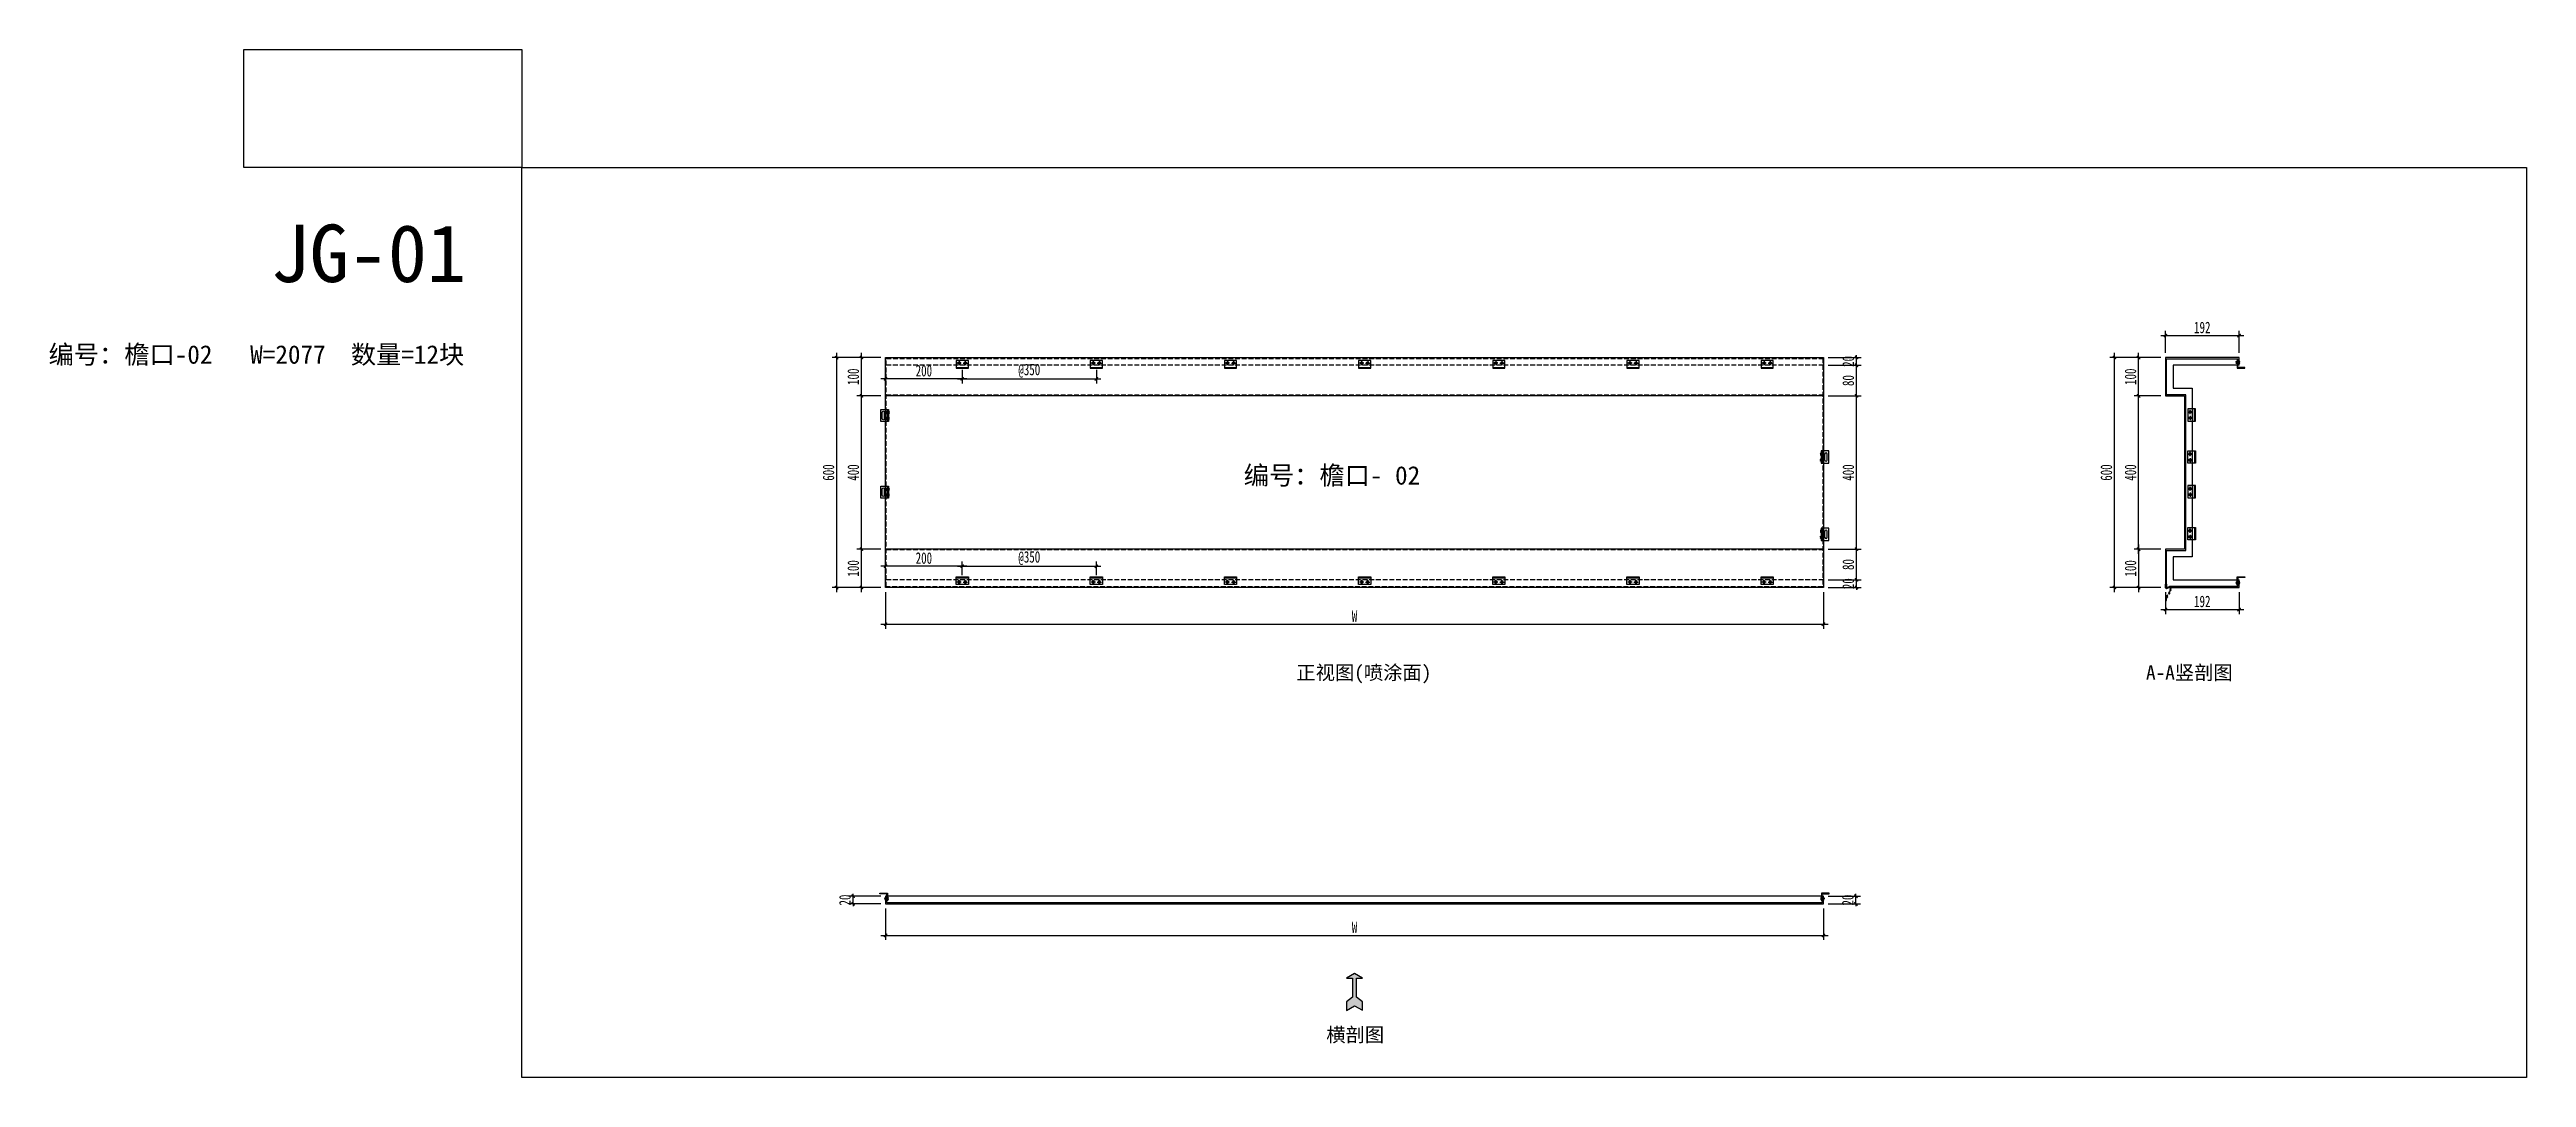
# Model space of a CAD drawing. Header units: millimetres. Extents: x 1577161 to 1583623, y -425684 to -423002.
import ezdxf

# ---------------------------------------------------------------- set-up
doc = ezdxf.new("R2010")
doc.units = ezdxf.units.MM
doc.header["$LTSCALE"] = 1000
doc.header["$MEASUREMENT"] = 0
for name, pattern in [('__DASH', [0.35, 0.25, -0.1]), ('CENTER', [2, 1.25, -0.25, 0.25, -0.25]), ('CENTERX2', [4, 2.5, -0.5, 0.5, -0.5]), ('DOTE', [2.42, 2, -0.2, 0.02, -0.2]), ('HIDDEN2', [0.1875, 0.125, -0.0625])]:
    doc.linetypes.add(name, pattern=pattern)
doc.layers.get('Defpoints').update_dxf_attribs({"color": 190})
for name, color, linetype in [('0-hatch', 8, 'Continuous'), ('0-铝合金投影', 112, 'Continuous'), ('4', 3, 'Continuous'), ('@@@@H @ 1', 2, 'Continuous'), ('BH-图层', 2, 'Continuous'), ('DIM_IDEN', 3, 'Continuous'), ('F-CASTFIX', 1, 'Continuous'), ('PJ', 4, 'Continuous'), ('PUB_DIM', 3, 'Continuous'), ('XC', 3, 'Continuous'), ('zx', 1, 'DOTE'), ('穿孔铝板', 161, 'Continuous')]:
    doc.layers.add(name, color=color, linetype=linetype)
doc.styles.add('黑体', font='simhei.ttf', dxfattribs={"width": 0.7})
doc.dimstyles.new('副本 BZ-6', dxfattribs={"dimscale": 12, "dimtxt": 2.5, "dimasz": 0.5, "dimexe": 1, "dimexo": 1, "dimgap": 0.5, "dimtad": 1, "dimdec": 0, "dimdsep": 46, "dimtxsty": '黑体', "dimblk": 'ARCHTICK', "dimcen": 3, "dimdle": 1, "dimclrd": 1, "dimclre": 1, "dimclrt": 2, "dimadec": 1, "dimazin": 0, "dimtfac": 1, "dimtdec": 0, "dimtix": 1, "dimtmove": 2, "dimatfit": 3, "dimldrblk": 'DOTSMALL', "dimfxl": 0, "dimtolj": 1, "dimtzin": 0, "dimarcsym": 0})

# ---------------------------------------------------------------- blocks, each defined once
blk = doc.blocks.new('_ArchTick')
at = {"color": 0, "linetype": 'ByBlock', "const_width": 0.5}
blk.add_lwpolyline([(-0.7, -0.7), (0.7, 0.7)], dxfattribs=at)
blk = doc.blocks.new('*D11')
at = {"color": 1, "lineweight": -2, "transparency": 16777216}
for p, q in [((1579329.9, -424305.8), (1579267, -424305.8)), ((1579279, -424417.8), (1579279, -424293.8)), ((1579329.9, -424405.8), (1579267, -424405.8))]:
    blk.add_line(p, q, dxfattribs=at)
at = {"layer": 'Defpoints', "color": 0, "transparency": 16777216}
for p in [(1579279, -424305.8), (1579341.9, -424305.8), (1579341.9, -424405.8)]:
    blk.add_point(p, dxfattribs=at)
at = {"color": 1, "lineweight": -2, "transparency": 16777216, "xscale": 6, "yscale": 6, "zscale": 6}
for p, rotation in [((1579279, -424305.8), 90), ((1579279, -424405.8), 270)]:
    blk.add_blockref('_ArchTick', p, dxfattribs=dict(at, rotation=rotation))
at = {"color": 2, "transparency": 16777216, "insert": (1579257.8, -424355.8), "char_height": 30, "attachment_point": 5, "rotation": 90, "style": '黑体'}
blk.add_mtext('\\A1;100', dxfattribs=at)
blk = doc.blocks.new('_DotSmall')
at = {"color": 0, "linetype": 'ByBlock', "const_width": 0.5}
blk.add_lwpolyline([(-0.0625, 0, 1), (0.0625, 0, 1)], format="xyb", close=True, dxfattribs=at)
blk = doc.blocks.new('*D12')
at = {"color": 1, "lineweight": -2, "transparency": 16777216}
for p, q in [((1579279, -424317.8), (1579279, -423893.8)), ((1579329.9, -423905.8), (1579267, -423905.8)), ((1579329.9, -424305.8), (1579267, -424305.8))]:
    blk.add_line(p, q, dxfattribs=at)
at = {"layer": 'Defpoints', "color": 0, "transparency": 16777216}
for p in [(1579279, -423905.8), (1579341.9, -423905.8), (1579341.9, -424305.8)]:
    blk.add_point(p, dxfattribs=at)
at = {"color": 1, "lineweight": -2, "transparency": 16777216, "xscale": 6, "yscale": 6, "zscale": 6}
for p, rotation in [((1579279, -423905.8), 90), ((1579279, -424305.8), 270)]:
    blk.add_blockref('_ArchTick', p, dxfattribs=dict(at, rotation=rotation))
at = {"color": 2, "transparency": 16777216, "insert": (1579257.8, -424105.8), "char_height": 30, "attachment_point": 5, "rotation": 90, "style": '黑体'}
blk.add_mtext('\\A1;400', dxfattribs=at)
blk = doc.blocks.new('*D13')
at = {"color": 1, "lineweight": -2, "transparency": 16777216}
for p, q in [((1579329.9, -423805.8), (1579267, -423805.8)), ((1579279, -423917.8), (1579279, -423793.8)), ((1579329.9, -423905.8), (1579267, -423905.8))]:
    blk.add_line(p, q, dxfattribs=at)
at = {"layer": 'Defpoints', "color": 0, "transparency": 16777216}
for p in [(1579279, -423805.8), (1579341.9, -423805.8), (1579341.9, -423905.8)]:
    blk.add_point(p, dxfattribs=at)
at = {"color": 1, "lineweight": -2, "transparency": 16777216, "xscale": 6, "yscale": 6, "zscale": 6}
for p, rotation in [((1579279, -423805.8), 90), ((1579279, -423905.8), 270)]:
    blk.add_blockref('_ArchTick', p, dxfattribs=dict(at, rotation=rotation))
at = {"color": 2, "transparency": 16777216, "insert": (1579257.8, -423855.8), "char_height": 30, "attachment_point": 5, "rotation": 90, "style": '黑体'}
blk.add_mtext('\\A1;100', dxfattribs=at)
blk = doc.blocks.new('*D14')
at = {"color": 1, "lineweight": -2, "transparency": 16777216}
for p, q in [((1579329.9, -423805.8), (1579202.4, -423805.8)), ((1579214.4, -424417.8), (1579214.4, -423793.8)), ((1579329.9, -424405.8), (1579202.4, -424405.8))]:
    blk.add_line(p, q, dxfattribs=at)
at = {"layer": 'Defpoints', "color": 0, "transparency": 16777216}
for p in [(1579214.4, -423805.8), (1579341.9, -423805.8), (1579341.9, -424405.8)]:
    blk.add_point(p, dxfattribs=at)
at = {"color": 1, "lineweight": -2, "transparency": 16777216, "xscale": 6, "yscale": 6, "zscale": 6}
for p, rotation in [((1579214.4, -423805.8), 90), ((1579214.4, -424405.8), 270)]:
    blk.add_blockref('_ArchTick', p, dxfattribs=dict(at, rotation=rotation))
at = {"color": 2, "transparency": 16777216, "insert": (1579193.2, -424105.8), "char_height": 30, "attachment_point": 5, "rotation": 90, "style": '黑体'}
blk.add_mtext('\\A1;600', dxfattribs=at)
blk = doc.blocks.new('*D15')
at = {"color": 1, "lineweight": -2, "transparency": 16777216}
for p, q in [((1579341.9, -424417.8), (1579341.9, -424513.7)), ((1581788.8, -424417.8), (1581788.8, -424513.7)), ((1579329.9, -424501.7), (1581800.8, -424501.7))]:
    blk.add_line(p, q, dxfattribs=at)
at = {"layer": 'Defpoints', "color": 0, "transparency": 16777216}
for p in [(1579341.9, -424405.8), (1581788.8, -424405.8), (1581788.8, -424501.7)]:
    blk.add_point(p, dxfattribs=at)
at = {"color": 1, "lineweight": -2, "transparency": 16777216, "xscale": 6, "yscale": 6, "zscale": 6, "rotation": 180}
blk.add_blockref('_ArchTick', (1579341.9, -424501.7), dxfattribs=at)
at = {"color": 1, "lineweight": -2, "transparency": 16777216, "xscale": 6, "yscale": 6, "zscale": 6}
blk.add_blockref('_ArchTick', (1581788.8, -424501.7), dxfattribs=at)
at = {"color": 2, "transparency": 16777216, "insert": (1580565.4, -424480.7), "char_height": 30, "attachment_point": 5, "style": '黑体'}
blk.add_mtext('\\A1;W', dxfattribs=at)
blk = doc.blocks.new('*D16')
at = {"color": 1, "lineweight": -2, "transparency": 16777216}
for p, q in [((1581800.8, -424385.8), (1581886.8, -424385.8)), ((1581800.8, -424405.8), (1581886.8, -424405.8)), ((1581874.8, -424385.8), (1581874.8, -424379.8)), ((1581874.8, -424405.8), (1581874.8, -424385.8)), ((1581874.8, -424405.8), (1581874.8, -424411.8))]:
    blk.add_line(p, q, dxfattribs=at)
at = {"layer": 'Defpoints', "color": 0, "transparency": 16777216}
for p in [(1581788.8, -424385.8), (1581788.8, -424405.8), (1581874.8, -424385.8)]:
    blk.add_point(p, dxfattribs=at)
at = {"color": 1, "lineweight": -2, "transparency": 16777216, "xscale": 6, "yscale": 6, "zscale": 6}
for p, rotation in [((1581874.8, -424385.8), 270), ((1581874.8, -424405.8), 90)]:
    blk.add_blockref('_ArchTick', p, dxfattribs=dict(at, rotation=rotation))
at = {"color": 2, "transparency": 16777216, "insert": (1581853.6, -424395.8), "char_height": 30, "attachment_point": 5, "rotation": 90, "style": '黑体'}
blk.add_mtext('\\A1;20', dxfattribs=at)
blk = doc.blocks.new('*D17')
at = {"color": 1, "lineweight": -2, "transparency": 16777216}
for p, q in [((1581800.8, -424305.8), (1581886.8, -424305.8)), ((1581874.8, -424397.8), (1581874.8, -424293.8)), ((1581800.8, -424385.8), (1581886.8, -424385.8))]:
    blk.add_line(p, q, dxfattribs=at)
at = {"layer": 'Defpoints', "color": 0, "transparency": 16777216}
for p in [(1581788.8, -424305.8), (1581874.8, -424305.8), (1581788.8, -424385.8)]:
    blk.add_point(p, dxfattribs=at)
at = {"color": 1, "lineweight": -2, "transparency": 16777216, "xscale": 6, "yscale": 6, "zscale": 6}
for p, rotation in [((1581874.8, -424305.8), 90), ((1581874.8, -424385.8), 270)]:
    blk.add_blockref('_ArchTick', p, dxfattribs=dict(at, rotation=rotation))
at = {"color": 2, "transparency": 16777216, "insert": (1581853.6, -424345.8), "char_height": 30, "attachment_point": 5, "rotation": 90, "style": '黑体'}
blk.add_mtext('\\A1;80', dxfattribs=at)
blk = doc.blocks.new('*D18')
at = {"color": 1, "lineweight": -2, "transparency": 16777216}
for p, q in [((1581874.8, -424317.8), (1581874.8, -423893.8)), ((1581800.8, -423905.8), (1581886.8, -423905.8)), ((1581800.8, -424305.8), (1581886.8, -424305.8))]:
    blk.add_line(p, q, dxfattribs=at)
at = {"layer": 'Defpoints', "color": 0, "transparency": 16777216}
for p in [(1581788.8, -423905.8), (1581874.8, -423905.8), (1581788.8, -424305.8)]:
    blk.add_point(p, dxfattribs=at)
at = {"color": 1, "lineweight": -2, "transparency": 16777216, "xscale": 6, "yscale": 6, "zscale": 6}
for p, rotation in [((1581874.8, -423905.8), 90), ((1581874.8, -424305.8), 270)]:
    blk.add_blockref('_ArchTick', p, dxfattribs=dict(at, rotation=rotation))
at = {"color": 2, "transparency": 16777216, "insert": (1581853.6, -424105.8), "char_height": 30, "attachment_point": 5, "rotation": 90, "style": '黑体'}
blk.add_mtext('\\A1;400', dxfattribs=at)
blk = doc.blocks.new('*D19')
at = {"color": 1, "lineweight": -2, "transparency": 16777216}
for p, q in [((1581800.8, -423825.8), (1581886.8, -423825.8)), ((1581874.8, -423917.8), (1581874.8, -423813.8)), ((1581800.8, -423905.8), (1581886.8, -423905.8))]:
    blk.add_line(p, q, dxfattribs=at)
at = {"layer": 'Defpoints', "color": 0, "transparency": 16777216}
for p in [(1581788.8, -423825.8), (1581874.8, -423825.8), (1581788.8, -423905.8)]:
    blk.add_point(p, dxfattribs=at)
at = {"color": 1, "lineweight": -2, "transparency": 16777216, "xscale": 6, "yscale": 6, "zscale": 6}
for p, rotation in [((1581874.8, -423825.8), 90), ((1581874.8, -423905.8), 270)]:
    blk.add_blockref('_ArchTick', p, dxfattribs=dict(at, rotation=rotation))
at = {"color": 2, "transparency": 16777216, "insert": (1581853.6, -423865.8), "char_height": 30, "attachment_point": 5, "rotation": 90, "style": '黑体'}
blk.add_mtext('\\A1;80', dxfattribs=at)
blk = doc.blocks.new('*D20')
at = {"color": 1, "lineweight": -2, "transparency": 16777216}
for p, q in [((1581800.8, -423805.8), (1581886.8, -423805.8)), ((1581800.8, -423825.8), (1581886.8, -423825.8)), ((1581874.8, -423805.8), (1581874.8, -423799.8)), ((1581874.8, -423825.8), (1581874.8, -423805.8)), ((1581874.8, -423825.8), (1581874.8, -423831.8))]:
    blk.add_line(p, q, dxfattribs=at)
at = {"layer": 'Defpoints', "color": 0, "transparency": 16777216}
for p in [(1581788.8, -423805.8), (1581788.8, -423825.8), (1581874.8, -423805.8)]:
    blk.add_point(p, dxfattribs=at)
at = {"color": 1, "lineweight": -2, "transparency": 16777216, "xscale": 6, "yscale": 6, "zscale": 6}
for p, rotation in [((1581874.8, -423805.8), 270), ((1581874.8, -423825.8), 90)]:
    blk.add_blockref('_ArchTick', p, dxfattribs=dict(at, rotation=rotation))
at = {"color": 2, "transparency": 16777216, "insert": (1581853.6, -423815.8), "char_height": 30, "attachment_point": 5, "rotation": 90, "style": '黑体'}
blk.add_mtext('\\A1;20', dxfattribs=at)
blk = doc.blocks.new('gfrgrthgthyjyj')
at = {"color": 138, "linetype": 'Continuous'}
for p, q in [((4444220.2, 665049.9), (4444210.2, 665049.9)), ((4444210.2, 665049.4), (4444210.2, 665049.9)), ((4444212.8, 665049.9), (4444212.8, 665056.3)), ((4444215.2, 665058.1), (4444213.5, 665059)), ((4444216.5, 665047.8), (4444213.9, 665047.8)), ((4444215.2, 665058.1), (4444216.9, 665059)), ((4444217.6, 665049.9), (4444217.6, 665056.3)), ((4444220.2, 665049.4), (4444220.2, 665049.9))]:
    blk.add_line(p, q, dxfattribs=at)
at = {"color": 1, "linetype": 'CENTER', "ltscale": 2.357948}
blk.add_line((4444215.2, 665046.9), (4444215.2, 665059.6), dxfattribs=at)
at = {"color": 138, "linetype": 'Continuous'}
for centre, radius, start, end in [((4444215.2, 665055.9), 8.16, 232.44522, 260.55436), ((4444212.8, 665057.7), 1.44, 62.13766, 270.00283), ((4444215.2, 665055.9), 8.16, 279.45131, 307.56044), ((4444217.6, 665057.7), 1.44, 270.00283, 117.868)]:
    blk.add_arc(centre, radius, start, end, dxfattribs=at)
blk = doc.blocks.new('grgthyj')
at = {"layer": 'XC', "color": 165}
for p, q in [((-1090874.5, 362332.3), (-1090874.5, 362300.3)), ((-1090866.9, 362308.3), (-1090866.9, 362324.3)), ((-1090860.9, 362308.3), (-1090860.9, 362324.3))]:
    blk.add_line(p, q, dxfattribs=at)
blk.add_lwpolyline([(-1090876.9, 362332.3), (-1090876.9, 362300.3), (-1090856.9, 362300.3), (-1090856.9, 362332.3)], close=True, dxfattribs=at)
for centre, start, end in [((-1090863.9, 362324.3), 0, 180), ((-1090863.9, 362308.3), 180, 0)]:
    blk.add_arc(centre, 3, start, end, dxfattribs=at)
at = {"layer": 'DIM_IDEN', "color": 8, "yscale": 0.7812485824527613, "zscale": 0.7812485824527613, "rotation": 90}
for p, xscale in [((-571302.3, -3109712.8), 0.7812485824527613), ((-571302.3, 3834345.4), -0.7812485824527613)]:
    blk.add_blockref('gfrgrthgthyjyj', p, dxfattribs=dict(at, xscale=xscale))
blk = doc.blocks.new('A$Ce385b8f0')
at = {"layer": 'PJ', "color": 8}
for centre, radius in [((8, 13.6), 3.2), ((8, 13.6), 1.52), ((24, 13.6), 3.2), ((24, 13.6), 1.52)]:
    blk.add_circle(centre, radius, dxfattribs=at)
at = {"layer": 'XC', "color": 8}
for p, q in [((0, 2.4), (32, 2.4)), ((8, 2.4), (8, 0)), ((24, 2.4), (24, 0))]:
    blk.add_line(p, q, dxfattribs=at)
blk.add_lwpolyline([(0, 0), (32, 0), (32, 20), (0, 20)], close=True, dxfattribs=at)
at = {"layer": 'zx', "color": 8, "linetype": 'CENTERX2', "ltscale": 0.05}
for p, q in [((13.6, 13.6), (2.4, 13.6)), ((8, 19.2), (8, 8)), ((18.4, 13.6), (29.6, 13.6)), ((24, 19.2), (24, 8))]:
    blk.add_line(p, q, dxfattribs=at)
blk = doc.blocks.new('*D21')
at = {"color": 1, "lineweight": -2, "transparency": 16777216}
for p, q in [((1579341.9, -424373.8), (1579341.9, -424338.3)), ((1579541.9, -424373.8), (1579541.9, -424338.3)), ((1579553.9, -424350.3), (1579329.9, -424350.3))]:
    blk.add_line(p, q, dxfattribs=at)
at = {"layer": 'Defpoints', "color": 0, "transparency": 16777216}
for p in [(1579341.9, -424350.3), (1579341.9, -424385.8), (1579541.9, -424385.8)]:
    blk.add_point(p, dxfattribs=at)
at = {"color": 1, "lineweight": -2, "transparency": 16777216, "xscale": 6, "yscale": 6, "zscale": 6, "rotation": 180}
blk.add_blockref('_ArchTick', (1579341.9, -424350.3), dxfattribs=at)
at = {"color": 1, "lineweight": -2, "transparency": 16777216, "xscale": 6, "yscale": 6, "zscale": 6}
blk.add_blockref('_ArchTick', (1579541.9, -424350.3), dxfattribs=at)
at = {"color": 2, "transparency": 16777216, "insert": (1579441.9, -424329.1), "char_height": 30, "attachment_point": 5, "style": '黑体'}
blk.add_mtext('\\A1;200', dxfattribs=at)
blk = doc.blocks.new('*D22')
at = {"color": 1, "lineweight": -2, "transparency": 16777216}
for p, q in [((1579541.9, -424373.8), (1579541.9, -424338.3)), ((1579891.9, -424373.8), (1579891.9, -424338.3)), ((1579529.9, -424350.3), (1579903.9, -424350.3))]:
    blk.add_line(p, q, dxfattribs=at)
at = {"layer": 'Defpoints', "color": 0, "transparency": 16777216}
for p in [(1579541.9, -424385.8), (1579891.9, -424350.3), (1579891.9, -424385.8)]:
    blk.add_point(p, dxfattribs=at)
at = {"color": 1, "lineweight": -2, "transparency": 16777216, "xscale": 6, "yscale": 6, "zscale": 6, "rotation": 180}
blk.add_blockref('_ArchTick', (1579541.9, -424350.3), dxfattribs=at)
at = {"color": 1, "lineweight": -2, "transparency": 16777216, "xscale": 6, "yscale": 6, "zscale": 6}
blk.add_blockref('_ArchTick', (1579891.9, -424350.3), dxfattribs=at)
at = {"color": 2, "transparency": 16777216, "insert": (1579716.9, -424329.1), "char_height": 30, "attachment_point": 5, "style": '黑体'}
blk.add_mtext('\\A1;@350', dxfattribs=at)
blk = doc.blocks.new('*D23')
at = {"color": 1, "lineweight": -2, "transparency": 16777216}
for p, q in [((1579553.9, -423861.4), (1579329.9, -423861.4)), ((1579341.9, -423837.8), (1579341.9, -423873.4)), ((1579541.9, -423837.8), (1579541.9, -423873.4))]:
    blk.add_line(p, q, dxfattribs=at)
at = {"layer": 'Defpoints', "color": 0, "transparency": 16777216}
for p in [(1579341.9, -423825.8), (1579541.9, -423825.8), (1579341.9, -423861.4)]:
    blk.add_point(p, dxfattribs=at)
at = {"color": 1, "lineweight": -2, "transparency": 16777216, "xscale": 6, "yscale": 6, "zscale": 6, "rotation": 180}
blk.add_blockref('_ArchTick', (1579341.9, -423861.4), dxfattribs=at)
at = {"color": 1, "lineweight": -2, "transparency": 16777216, "xscale": 6, "yscale": 6, "zscale": 6}
blk.add_blockref('_ArchTick', (1579541.9, -423861.4), dxfattribs=at)
at = {"color": 2, "transparency": 16777216, "insert": (1579441.9, -423840.2), "char_height": 30, "attachment_point": 5, "style": '黑体'}
blk.add_mtext('\\A1;200', dxfattribs=at)
blk = doc.blocks.new('*D24')
at = {"color": 1, "lineweight": -2, "transparency": 16777216}
for p, q in [((1579529.9, -423861.4), (1579903.9, -423861.4)), ((1579541.9, -423837.8), (1579541.9, -423873.4)), ((1579891.9, -423837.8), (1579891.9, -423873.4))]:
    blk.add_line(p, q, dxfattribs=at)
at = {"layer": 'Defpoints', "color": 0, "transparency": 16777216}
for p in [(1579541.9, -423825.8), (1579891.9, -423825.8), (1579891.9, -423861.4)]:
    blk.add_point(p, dxfattribs=at)
at = {"color": 1, "lineweight": -2, "transparency": 16777216, "xscale": 6, "yscale": 6, "zscale": 6, "rotation": 180}
blk.add_blockref('_ArchTick', (1579541.9, -423861.4), dxfattribs=at)
at = {"color": 1, "lineweight": -2, "transparency": 16777216, "xscale": 6, "yscale": 6, "zscale": 6}
blk.add_blockref('_ArchTick', (1579891.9, -423861.4), dxfattribs=at)
at = {"color": 2, "transparency": 16777216, "insert": (1579716.9, -423840.2), "char_height": 30, "attachment_point": 5, "style": '黑体'}
blk.add_mtext('\\A1;@350', dxfattribs=at)
blk = doc.blocks.new('*D25')
at = {"color": 1, "lineweight": -2, "transparency": 16777216}
for p, q in [((1581800.8, -425211.2), (1581885.5, -425211.2)), ((1581800.8, -425231.2), (1581885.5, -425231.2)), ((1581873.5, -425211.2), (1581873.5, -425205.2)), ((1581873.5, -425231.2), (1581873.5, -425211.2)), ((1581873.5, -425231.2), (1581873.5, -425237.2))]:
    blk.add_line(p, q, dxfattribs=at)
at = {"layer": 'Defpoints', "color": 0, "transparency": 16777216}
for p in [(1581788.8, -425211.2), (1581788.8, -425231.2), (1581873.5, -425211.2)]:
    blk.add_point(p, dxfattribs=at)
at = {"color": 1, "lineweight": -2, "transparency": 16777216, "xscale": 6, "yscale": 6, "zscale": 6}
for p, rotation in [((1581873.5, -425211.2), 270), ((1581873.5, -425231.2), 90)]:
    blk.add_blockref('_ArchTick', p, dxfattribs=dict(at, rotation=rotation))
at = {"color": 2, "transparency": 16777216, "insert": (1581852.3, -425221.2), "char_height": 30, "attachment_point": 5, "rotation": 90, "style": '黑体'}
blk.add_mtext('\\A1;20', dxfattribs=at)
blk = doc.blocks.new('*D26')
at = {"color": 1, "lineweight": -2, "transparency": 16777216}
for p, q in [((1579341.9, -425243.2), (1579341.9, -425325.4)), ((1581788.8, -425243.2), (1581788.8, -425325.4)), ((1579329.9, -425313.4), (1581800.8, -425313.4))]:
    blk.add_line(p, q, dxfattribs=at)
at = {"layer": 'Defpoints', "color": 0, "transparency": 16777216}
for p in [(1579341.9, -425231.2), (1581788.8, -425231.2), (1581788.8, -425313.4)]:
    blk.add_point(p, dxfattribs=at)
at = {"color": 1, "lineweight": -2, "transparency": 16777216, "xscale": 6, "yscale": 6, "zscale": 6, "rotation": 180}
blk.add_blockref('_ArchTick', (1579341.9, -425313.4), dxfattribs=at)
at = {"color": 1, "lineweight": -2, "transparency": 16777216, "xscale": 6, "yscale": 6, "zscale": 6}
blk.add_blockref('_ArchTick', (1581788.8, -425313.4), dxfattribs=at)
at = {"color": 2, "transparency": 16777216, "insert": (1580565.4, -425292.4), "char_height": 30, "attachment_point": 5, "style": '黑体'}
blk.add_mtext('\\A1;W', dxfattribs=at)
blk = doc.blocks.new('*U3')
h = blk.add_hatch(color=5)
h.set_gradient(color1=(0, 0, 255), rotation=180, one_color=1, tint=1)
h.paths.add_polyline_path([(0, 0), (0.144338, -0.25), (0.144338, -0.0625), (0.730662, -0.0625), (0.875, -0.25), (1.144338, -0.25), (1, 0), (1.144338, 0.25), (0.875, 0.25), (0.730662, 0.0625), (0.144338, 0.0625), (0.144338, 0.25)])
at = {"color": 0, "linetype": 'Continuous'}
blk.add_lwpolyline([(0, 0), (0.144338, -0.25), (0.144338, -0.0625), (0.730662, -0.0625), (0.875, -0.25), (1.144338, -0.25), (1, 0), (1.144338, 0.25), (0.875, 0.25), (0.730662, 0.0625), (0.144338, 0.0625), (0.144338, 0.25)], close=True, dxfattribs=at)
blk = doc.blocks.new('*D27')
at = {"color": 1, "lineweight": -2, "transparency": 16777216}
for p, q in [((1579329.9, -425211.2), (1579245.2, -425211.2)), ((1579329.9, -425231.2), (1579245.2, -425231.2)), ((1579257.2, -425211.2), (1579257.2, -425205.2)), ((1579257.2, -425231.2), (1579257.2, -425211.2)), ((1579257.2, -425231.2), (1579257.2, -425237.2))]:
    blk.add_line(p, q, dxfattribs=at)
at = {"layer": 'Defpoints', "color": 0, "transparency": 16777216}
for p in [(1579257.2, -425211.2), (1579341.9, -425211.2), (1579341.9, -425231.2)]:
    blk.add_point(p, dxfattribs=at)
at = {"color": 1, "lineweight": -2, "transparency": 16777216, "xscale": 6, "yscale": 6, "zscale": 6}
for p, rotation in [((1579257.2, -425211.2), 270), ((1579257.2, -425231.2), 90)]:
    blk.add_blockref('_ArchTick', p, dxfattribs=dict(at, rotation=rotation))
at = {"color": 2, "transparency": 16777216, "insert": (1579236.1, -425221.2), "char_height": 30, "attachment_point": 5, "rotation": 90, "style": '黑体'}
blk.add_mtext('\\A1;20', dxfattribs=at)
blk = doc.blocks.new('grtgthyjyj')
at = {"layer": 'PJ'}
for radius in [4, 1.9]:
    blk.add_circle((4476642.9, 621901.9), radius, dxfattribs=at)
at = {"layer": 'zx', "linetype": 'CENTERX2', "ltscale": 0.05}
for p, q in [((4476635.9, 621901.9), (4476649.9, 621901.9)), ((4476642.9, 621908.9), (4476642.9, 621894.9))]:
    blk.add_line(p, q, dxfattribs=at)
blk = doc.blocks.new('grgthtyhjyjyuk')
at = {"layer": 'XC', "color": 165}
for p, q in [((4476656.9, 621931.9), (4476656.9, 621891.9)), ((4476656.9, 621921.9), (4476659.9, 621921.9)), ((4476656.9, 621901.9), (4476659.9, 621901.9))]:
    blk.add_line(p, q, dxfattribs=at)
blk.add_lwpolyline([(4476659.9, 621931.9), (4476659.9, 621891.9), (4476634.9, 621891.9), (4476634.9, 621931.9)], close=True, dxfattribs=at)
at = {"layer": 'DIM_IDEN', "color": 8, "xscale": -1, "rotation": 180}
blk.add_blockref('grtgthyjyj', (0, 1243823.8), dxfattribs=at)
at = {"layer": 'DIM_IDEN', "color": 8}
blk.add_blockref('grtgthyjyj', (0, 0), dxfattribs=at)
blk = doc.blocks.new('A$C06B245D9')
at = {"layer": '0-hatch', "elevation": 0}
for points in [[(2.8, -8, -1.371442), (-1.3, -6.8, 0.239017), (-2.3, -1.2, -0.322335), (2.8, -8.1)], [(7.6, -20.6, -1.371442), (3.5, -19.4, 0.239017), (2.5, -13.8, -0.322335), (7.6, -20.7)]]:
    blk.add_lwpolyline(points, format="xyb", dxfattribs=at)
blk = doc.blocks.new('87654tghuyt')
at = {"layer": '0-hatch', "linetype": 'HIDDEN2', "ltscale": 4}
for p, q in [((1576251.5, -371460.9, -2.2), (1576241.5, -371460.9, -2.2)), ((1576251.5, -371461.8), (1576241.5, -371461.8)), ((1576251.5, -371462.5), (1576241.5, -371462.5)), ((1576251.5, -371463.2), (1576241.5, -371463.2))]:
    blk.add_line(p, q, dxfattribs=at)
blk.add_lwpolyline([(1576241.5, -371460.9), (1576251.5, -371460.9), (1576251.5, -371463.9), (1576241.5, -371463.9)], close=True, dxfattribs=at)
at = {"layer": '4'}
blk.add_lwpolyline([(1576241, -371463.9), (1576234, -371466.9, -0.414214), (1576231, -371463.9), (1576231, -371454.9)], format="xyb", dxfattribs=at)
at = {"layer": '4', "elevation": -2.2}
blk.add_lwpolyline([(1576234, -371454.9), (1576234, -371463.9), (1576241.5, -371460.9)], dxfattribs=at)
at = {"layer": 'F-CASTFIX', "color": 3}
for points in [[(1576423, -370883.9), (1576423, -370863.9), (1576231, -370863.9), (1576231, -370963.9), (1576281, -370963.9), (1576281, -371363.9), (1576231, -371363.9), (1576231, -371462.1)], [(1576234, -371460.9), (1576234, -371366.9), (1576284, -371366.9), (1576284, -370960.9), (1576234, -370960.9), (1576234, -370866.9), (1576420, -370866.9), (1576420, -370883.9)], [(1576423, -370883.9), (1576251, -370883.9), (1576251, -370943.9), (1576301, -370943.9), (1576301, -371383.9), (1576251, -371383.9), (1576251, -371443.9), (1576423, -371443.9)], [(1576241, -371463.9), (1576423, -371463.9), (1576423, -371443.9)], [(1576420, -371443.9), (1576420, -371460.9), (1576241.5, -371460.9)]]:
    blk.add_lwpolyline(points, dxfattribs=at)
at = {"layer": '穿孔铝板', "lineweight": 25}
for points in [[(1576418, -370869.9), (1576418, -370891.9), (1576438, -370891.9), (1576438, -370889.9), (1576420, -370889.9), (1576420, -370869.9)], [(1576418, -371457.9), (1576418, -371435.9), (1576438, -371435.9), (1576438, -371437.9), (1576420, -371437.9), (1576420, -371457.9)]]:
    blk.add_lwpolyline(points, close=True, dxfattribs=at)
at = {"color": 3, "rotation": 90.00000000000001}
for p in [(1576309, -371029.6), (1576309, -371229.6)]:
    blk.add_blockref('A$Ce385b8f0', p, dxfattribs=at)
at = {"layer": '0-铝合金投影', "xscale": -0.6666666666666666, "yscale": 0.6666666666666666, "zscale": 0.6666666666666666}
for p in [(1576235.9, -371482.8, -2.2), (1576244.4, -371465.5)]:
    blk.add_blockref('A$C06B245D9', p, dxfattribs=at)
at = {"layer": 'DIM_IDEN', "color": 8, "yscale": 0.7812485824527613, "zscale": 0.7812485824527613}
for p, xscale, rotation in [((2095992.3, 3101160.5), -0.7812485824527613, 90), ((2095992.3, -3843488.4), 0.7812485824527613, 90.00000000000001)]:
    blk.add_blockref('gfrgrthgthyjyj', p, dxfattribs=dict(at, xscale=xscale, rotation=rotation))
at = {"layer": 'DIM_IDEN', "color": 8, "xscale": 0.7999999999999999, "yscale": 0.7999999999999999, "zscale": 0.7999999999999999}
for p in [(-2005018.9, -868653.1), (-2005018.9, -868853.1)]:
    blk.add_blockref('grgthtyhjyjyuk', p, dxfattribs=at)
blk = doc.blocks.new('*D28')
at = {"color": 1, "lineweight": -2, "transparency": 16777216}
for p, q in [((1582611, -424317.8), (1582611, -423893.8)), ((1582669, -423905.8), (1582599, -423905.8)), ((1582669, -424305.8), (1582599, -424305.8))]:
    blk.add_line(p, q, dxfattribs=at)
at = {"layer": 'Defpoints', "color": 0, "transparency": 16777216}
for p in [(1582611, -423905.8), (1582681, -423905.8), (1582681, -424305.8)]:
    blk.add_point(p, dxfattribs=at)
at = {"color": 1, "lineweight": -2, "transparency": 16777216, "xscale": 6, "yscale": 6, "zscale": 6}
for p, rotation in [((1582611, -423905.8), 90), ((1582611, -424305.8), 270)]:
    blk.add_blockref('_ArchTick', p, dxfattribs=dict(at, rotation=rotation))
at = {"color": 2, "transparency": 16777216, "insert": (1582589.9, -424105.8), "char_height": 30, "attachment_point": 5, "rotation": 90, "style": '黑体'}
blk.add_mtext('\\A1;400', dxfattribs=at)
blk = doc.blocks.new('*D29')
at = {"color": 1, "lineweight": -2, "transparency": 16777216}
for p, q in [((1582669, -423805.8), (1582599, -423805.8)), ((1582611, -423917.8), (1582611, -423793.8)), ((1582669, -423905.8), (1582599, -423905.8))]:
    blk.add_line(p, q, dxfattribs=at)
at = {"layer": 'Defpoints', "color": 0, "transparency": 16777216}
for p in [(1582611, -423805.8), (1582681, -423805.8), (1582681, -423905.8)]:
    blk.add_point(p, dxfattribs=at)
at = {"color": 1, "lineweight": -2, "transparency": 16777216, "xscale": 6, "yscale": 6, "zscale": 6}
for p, rotation in [((1582611, -423805.8), 90), ((1582611, -423905.8), 270)]:
    blk.add_blockref('_ArchTick', p, dxfattribs=dict(at, rotation=rotation))
at = {"color": 2, "transparency": 16777216, "insert": (1582589.9, -423855.8), "char_height": 30, "attachment_point": 5, "rotation": 90, "style": '黑体'}
blk.add_mtext('\\A1;100', dxfattribs=at)
blk = doc.blocks.new('*D30')
at = {"color": 1, "lineweight": -2, "transparency": 16777216}
for p, q in [((1582669, -423748.4), (1582885, -423748.4)), ((1582681, -423793.8), (1582681, -423736.4)), ((1582873, -423793.8), (1582873, -423736.4))]:
    blk.add_line(p, q, dxfattribs=at)
at = {"layer": 'Defpoints', "color": 0, "transparency": 16777216}
for p in [(1582873, -423748.4), (1582681, -423805.8), (1582873, -423805.8)]:
    blk.add_point(p, dxfattribs=at)
at = {"color": 1, "lineweight": -2, "transparency": 16777216, "xscale": 6, "yscale": 6, "zscale": 6, "rotation": 180}
blk.add_blockref('_ArchTick', (1582681, -423748.4), dxfattribs=at)
at = {"color": 1, "lineweight": -2, "transparency": 16777216, "xscale": 6, "yscale": 6, "zscale": 6}
blk.add_blockref('_ArchTick', (1582873, -423748.4), dxfattribs=at)
at = {"color": 2, "transparency": 16777216, "insert": (1582777, -423727.4), "char_height": 30, "attachment_point": 5, "style": '黑体'}
blk.add_mtext('\\A1;192', dxfattribs=at)
blk = doc.blocks.new('*D31')
at = {"color": 1, "lineweight": -2, "transparency": 16777216}
for p, q in [((1582669, -424305.8), (1582599, -424305.8)), ((1582611, -424293.8), (1582611, -424417.8)), ((1582669, -424405.8), (1582599, -424405.8))]:
    blk.add_line(p, q, dxfattribs=at)
at = {"layer": 'Defpoints', "color": 0, "transparency": 16777216}
for p in [(1582681, -424305.8), (1582611, -424405.8), (1582681, -424405.8)]:
    blk.add_point(p, dxfattribs=at)
at = {"color": 1, "lineweight": -2, "transparency": 16777216, "xscale": 6, "yscale": 6, "zscale": 6}
for p, rotation in [((1582611, -424305.8), 90), ((1582611, -424405.8), 270)]:
    blk.add_blockref('_ArchTick', p, dxfattribs=dict(at, rotation=rotation))
at = {"color": 2, "transparency": 16777216, "insert": (1582589.9, -424355.8), "char_height": 30, "attachment_point": 5, "rotation": 90, "style": '黑体'}
blk.add_mtext('\\A1;100', dxfattribs=at)
blk = doc.blocks.new('*D32')
at = {"color": 1, "lineweight": -2, "transparency": 16777216}
for p, q in [((1582669, -424463.2), (1582885, -424463.2)), ((1582681, -424417.8), (1582681, -424475.2)), ((1582873, -424417.8), (1582873, -424475.2))]:
    blk.add_line(p, q, dxfattribs=at)
at = {"layer": 'Defpoints', "color": 0, "transparency": 16777216}
for p in [(1582681, -424405.8), (1582873, -424405.8), (1582873, -424463.2)]:
    blk.add_point(p, dxfattribs=at)
at = {"color": 1, "lineweight": -2, "transparency": 16777216, "xscale": 6, "yscale": 6, "zscale": 6, "rotation": 180}
blk.add_blockref('_ArchTick', (1582681, -424463.2), dxfattribs=at)
at = {"color": 1, "lineweight": -2, "transparency": 16777216, "xscale": 6, "yscale": 6, "zscale": 6}
blk.add_blockref('_ArchTick', (1582873, -424463.2), dxfattribs=at)
at = {"color": 2, "transparency": 16777216, "insert": (1582777, -424442.2), "char_height": 30, "attachment_point": 5, "style": '黑体'}
blk.add_mtext('\\A1;192', dxfattribs=at)
blk = doc.blocks.new('*D33')
at = {"color": 1, "lineweight": -2, "transparency": 16777216}
for p, q in [((1582669, -423805.8), (1582536, -423805.8)), ((1582548, -424417.8), (1582548, -423793.8)), ((1582669, -424405.8), (1582536, -424405.8))]:
    blk.add_line(p, q, dxfattribs=at)
at = {"layer": 'Defpoints', "color": 0, "transparency": 16777216}
for p in [(1582548, -423805.8), (1582681, -423805.8), (1582681, -424405.8)]:
    blk.add_point(p, dxfattribs=at)
at = {"color": 1, "lineweight": -2, "transparency": 16777216, "xscale": 6, "yscale": 6, "zscale": 6}
for p, rotation in [((1582548, -423805.8), 90), ((1582548, -424405.8), 270)]:
    blk.add_blockref('_ArchTick', p, dxfattribs=dict(at, rotation=rotation))
at = {"color": 2, "transparency": 16777216, "insert": (1582526.8, -424105.8), "char_height": 30, "attachment_point": 5, "rotation": 90, "style": '黑体'}
blk.add_mtext('\\A1;600', dxfattribs=at)

msp = doc.modelspace()

# ---------------------------------------------------------------- linework, layer by layer
at = {"color": 3}
for p, q in [((1581788.8, -423905.8), (1579341.9, -423905.8)), ((1581788.8, -424305.8), (1579341.9, -424305.8))]:
    msp.add_line(p, q, dxfattribs=at)
at = {"color": 2}
msp.add_lwpolyline([(1578392.9, -423310.2), (1583622.7, -423310.2), (1583622.7, -425684.1), (1578392.9, -425684.1)], close=True, dxfattribs=at)
at = {"color": 3}
msp.add_lwpolyline([(1581788.8, -424405.8), (1579341.9, -424405.8), (1579341.9, -423805.8), (1581788.8, -423805.8)], close=True, dxfattribs=at)
for points in [[(1581788.8, -425211.2), (1581785.8, -425211.2), (1581785.8, -425228.2), (1579344.9, -425228.2), (1579344.9, -425211.2), (1579341.9, -425211.2), (1579341.9, -425231.2), (1581788.8, -425231.2), (1581788.8, -425211.2)], [(1581785.8, -425211.2), (1579344.9, -425211.2)]]:
    msp.add_lwpolyline(points, dxfattribs=at)
at = {"layer": 'PUB_DIM', "color": 114, "linetype": '__DASH', "ltscale": 0.05, "true_color": 0x139b48}
for p, q in [((1581788.8, -423825.8), (1579341.9, -423825.8)), ((1581788.8, -424385.8), (1579341.9, -424385.8))]:
    msp.add_line(p, q, dxfattribs=at)
at = {"layer": 'PUB_DIM', "color": 59, "linetype": '__DASH', "ltscale": 0.05}
for p, q in [((1581788.8, -423903.8), (1579341.9, -423903.8)), ((1581788.8, -424307.8), (1579341.9, -424307.8))]:
    msp.add_line(p, q, dxfattribs=at)
at = {"layer": 'PUB_DIM', "color": 1}
msp.add_lwpolyline([(1577667.8, -423002.1), (1578392.9, -423002.1), (1578392.9, -423310.2), (1577667.8, -423310.2)], close=True, dxfattribs=at)
at = {"layer": 'PUB_DIM', "color": 59, "linetype": '__DASH', "ltscale": 0.05}
msp.add_lwpolyline([(1581786.8, -424403.8), (1579343.9, -424403.8), (1579343.9, -423807.8), (1581786.8, -423807.8)], close=True, dxfattribs=at)
at = {"layer": '穿孔铝板', "lineweight": 25}
for points in [[(1579326.9, -425203.2), (1579346.9, -425203.2), (1579346.9, -425223.2), (1579344.9, -425223.2), (1579344.9, -425205.2), (1579326.9, -425205.2)], [(1581803.8, -425203.2), (1581783.8, -425203.2), (1581783.8, -425223.2), (1581785.8, -425223.2), (1581785.8, -425205.2), (1581803.8, -425205.2)]]:
    msp.add_lwpolyline(points, close=True, dxfattribs=at)

# ---------------------------------------------------------------- block references
at = {"color": 3}
for p in [(1579525.9, -423833.8), (1579875.9, -423833.8), (1580225.9, -423833.8), (1580575.9, -423833.8), (1580925.9, -423833.8), (1581275.9, -423833.8), (1581625.9, -423833.8)]:
    msp.add_blockref('A$Ce385b8f0', p, dxfattribs=at)
msp.add_blockref('87654tghuyt', (6449.9, -52941.9))
at = {"color": 2, "xscale": -1}
for p in [(488472.5, -786273.2), (488472.5, -786473.2)]:
    msp.add_blockref('grgthyj', p, dxfattribs=at)
at = {"color": 2}
for p in [(2672659.5, -786381.8), (2672659.5, -786583.1)]:
    msp.add_blockref('grgthyj', p, dxfattribs=at)
at = {"color": 3, "xscale": -1, "rotation": 180}
for p in [(1579525.9, -424377.8), (1579875.9, -424377.8), (1580225.9, -424377.8), (1580575.9, -424377.8), (1580925.9, -424377.8), (1581275.9, -424377.8), (1581625.9, -424377.8)]:
    msp.add_blockref('A$Ce385b8f0', p, dxfattribs=at)
at = {"layer": '@@@@H @ 1', "xscale": 83.8660738650834, "yscale": 83.8660738650834, "zscale": 83.8660738650834, "rotation": 270.1024305187298}
msp.add_blockref('*U3', (1580565, -425413), dxfattribs=at)
at = {"layer": 'DIM_IDEN', "color": 8, "yscale": 0.7812485824527613, "zscale": 0.7812485824527613}
for p, xscale, rotation in [((1059772.6, -3897254.1), -0.7812485824527613, 270), ((2101358.1, -3897254.1), 0.7812485824527613, 90)]:
    msp.add_blockref('gfrgrthgthyjyj', p, dxfattribs=dict(at, xscale=xscale, rotation=rotation))

# ---------------------------------------------------------------- texts
at = {"layer": 'BH-图层', "color": 6, "style": '黑体'}
for s, p in [('正视图(喷涂面)', (1580413.6, -424646.1)), ('A-A竖剖图', (1582630.2, -424646.1)), ('横剖图', (1580491.7, -425591))]:
    msp.add_text(s, height=36.9, dxfattribs=at).set_placement(p)
at = {"layer": 'DIM_IDEN', "color": 2, "style": '黑体'}
msp.add_text('JG-01', height=150, dxfattribs=at).set_placement((1577737.4, -423608.8))
at = {"layer": 'DIM_IDEN', "color": 6, "style": '黑体'}
msp.add_text('编号：檐口-02   W=2077  数量=12块', height=48.246, dxfattribs=at).set_placement((1577158.4, -423821.9))
at = {"layer": 'DIM_IDEN', "color": 1, "style": '黑体'}
msp.add_text('编号：檐口- 02', height=48.25, dxfattribs=at).set_placement((1580276.4, -424137.3))

# ---------------------------------------------------------------- dimensions: what is measured, and where the dimension line sits
for p1, p2, distance, picture, middle in [((1582681, -423805.8), (1582873, -423805.8), 57.4, '*D30', (1582777, -423727.4)), ((1579341.9, -424405.8), (1579341.9, -423805.8), 127.5, '*D14', (1579193.2, -424105.8)), ((1579541.9, -423825.8), (1579341.9, -423825.8), 35.5, '*D23', (1579441.9, -423840.2)), ((1582681, -424405.8), (1582681, -423805.8), 133, '*D33', (1582526.8, -424105.8)), ((1582681, -424305.8), (1582681, -423905.8), 69.9, '*D28', (1582589.9, -424105.8)), ((1579341.9, -424405.8), (1579341.9, -424305.8), 63, '*D11', (1579257.8, -424355.8)), ((1579541.9, -424385.8), (1579341.9, -424385.8), -35.5, '*D21', (1579441.9, -424329.1)), ((1581788.8, -424405.8), (1581788.8, -424385.8), -85.9, '*D16', (1581853.6, -424395.8)), ((1582681, -424405.8), (1582873, -424405.8), -57.4, '*D32', (1582777, -424442.2)), ((1579341.9, -425231.2), (1579341.9, -425211.2), 84.7, '*D27', (1579236.1, -425221.2)), ((1581788.8, -425231.2), (1581788.8, -425211.2), -84.7, '*D25', (1581852.3, -425221.2))]:
    dim = msp.add_aligned_dim(p1=p1, p2=p2, distance=distance, dimstyle='副本 BZ-6')
    dim.commit()
    dim.dimension.update_dxf_attribs({"geometry": picture, "text_midpoint": middle})
for base, p1, p2, angle, picture, middle in [((1579279, -423805.8), (1579341.9, -423905.8), (1579341.9, -423805.8), 270, '*D13', (1579257.8, -423855.8)), ((1581874.8, -423805.8), (1581788.8, -423825.8), (1581788.8, -423805.8), 270, '*D20', (1581853.6, -423815.8)), ((1581874.8, -423825.8), (1581788.8, -423905.8), (1581788.8, -423825.8), 270, '*D19', (1581853.6, -423865.8)), ((1582611, -423805.8), (1582681, -423905.8), (1582681, -423805.8), 270, '*D29', (1582589.9, -423855.8)), ((1579279, -423905.8), (1579341.9, -424305.8), (1579341.9, -423905.8), 270, '*D12', (1579257.8, -424105.8)), ((1581874.8, -423905.8), (1581788.8, -424305.8), (1581788.8, -423905.8), 270, '*D18', (1581853.6, -424105.8)), ((1581874.8, -424305.8), (1581788.8, -424385.8), (1581788.8, -424305.8), 270, '*D17', (1581853.6, -424345.8)), ((1582611, -424405.8), (1582681, -424305.8), (1582681, -424405.8), 90, '*D31', (1582589.9, -424355.8))]:
    dim = msp.add_linear_dim(base=base, p1=p1, p2=p2, angle=angle, dimstyle='副本 BZ-6')
    dim.commit()
    dim.dimension.update_dxf_attribs({"geometry": picture, "text_midpoint": middle})
for base, p1, p2, picture, middle in [((1579891.9, -423861.4), (1579541.9, -423825.8), (1579891.9, -423825.8), '*D24', (1579716.9, -423840.2)), ((1579891.9, -424350.3), (1579541.9, -424385.8), (1579891.9, -424385.8), '*D22', (1579716.9, -424329.1))]:
    dim = msp.add_linear_dim(base=base, p1=p1, p2=p2, text='@<>', dimstyle='副本 BZ-6')
    dim.commit()
    dim.dimension.update_dxf_attribs({"geometry": picture, "text_midpoint": middle})
for p1, p2, distance, picture, middle in [((1579341.9, -424405.8), (1581788.8, -424405.8), -95.9, '*D15', (1580565.4, -424480.7)), ((1579341.9, -425231.2), (1581788.8, -425231.2), -82.1, '*D26', (1580565.4, -425292.4))]:
    dim = msp.add_aligned_dim(p1=p1, p2=p2, distance=distance, text='W', dimstyle='副本 BZ-6')
    dim.commit()
    dim.dimension.update_dxf_attribs({"geometry": picture, "text_midpoint": middle})

doc.saveas('drawing.dxf')
